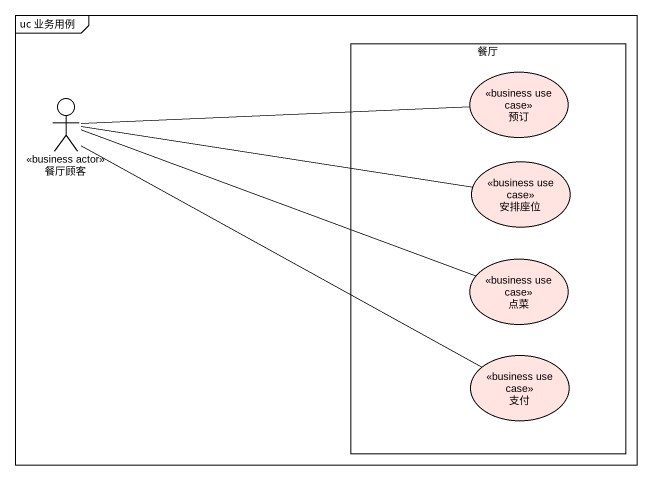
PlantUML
@startuml
mainframe uc 业务用例
rectangle 餐厅 {
  usecase 预订 <<business use case>> #FFE4E1
  usecase 安排座位 <<business use case>> #FFE4E1
  usecase 点菜 <<business use case>> #FFE4E1
  usecase 支付 <<business use case>> #FFE4E1
}
actor 餐厅顾客 <<business actor>>
餐厅顾客 -right- 预订
餐厅顾客 -right- 安排座位
餐厅顾客 -right- 点菜
餐厅顾客 -right- 支付
@enduml
